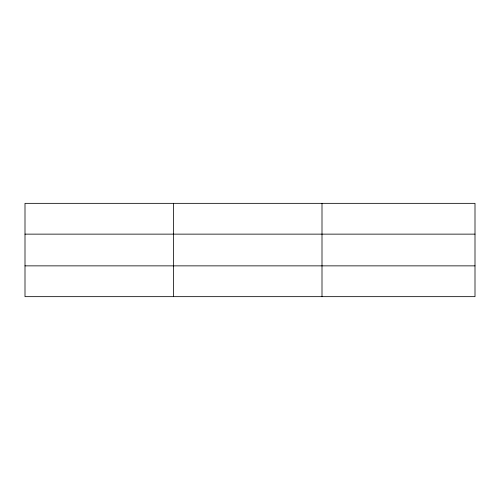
<?xml version="1.0" encoding="UTF-8"?>
<svg xmlns="http://www.w3.org/2000/svg" width="500" height="500" viewBox="0 0 500 500"><rect width="100%" height="100%" fill="white"/><g stroke="black" fill="none" stroke-linecap="round" stroke-linejoin="round"><path stroke-width="0.75" d="M173.5 203.344L173.5 296.656M322 203.344L322 296.656M475 234.137L475 203.344L25 203.344L25 296.656L475 296.656L475 234.137L25 234.137M25 265.863L475 265.863"/></g></svg>
